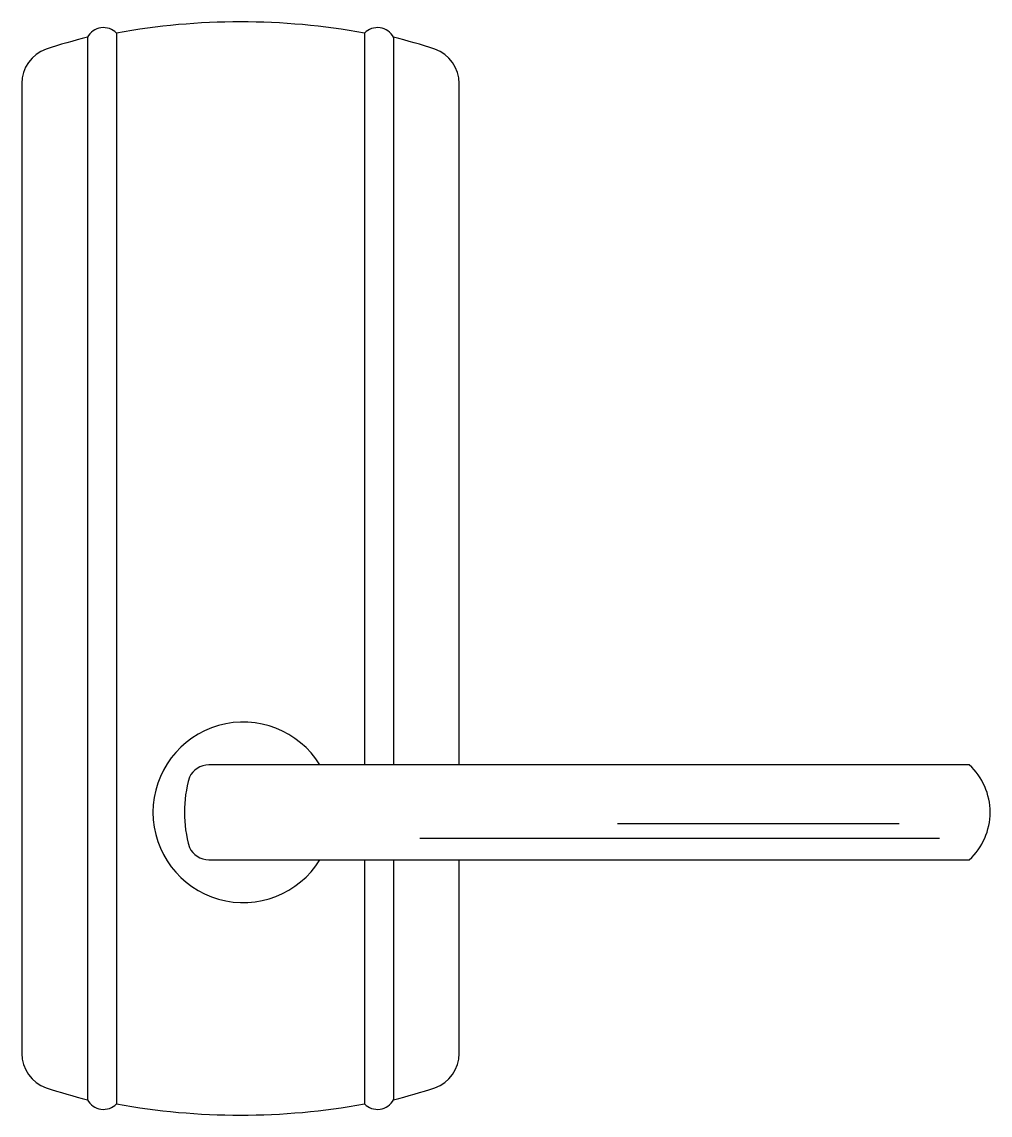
# Model space of a CAD drawing. Header units: metres. Extents: x 1593 to 1726, y 1383 to 1533.
import ezdxf

# ---------------------------------------------------------------- set-up
doc = ezdxf.new("R2010")
doc.units = ezdxf.units.M
doc.layers.add('3', color=3, linetype='Continuous')
doc.layers.add('7', color=7, linetype='Continuous')

msp = doc.modelspace()

# ---------------------------------------------------------------- linework, layer by layer
at = {"layer": '3'}
for p, q in [((1601.67, 1530.45), (1601.67, 1384.69)), ((1605.67, 1531.03), (1605.67, 1384.11)), ((1639.67, 1531.03), (1639.67, 1430.62)), ((1643.67, 1530.45), (1643.67, 1430.62)), ((1674.41, 1422.57), (1713.05, 1422.57)), ((1647.27, 1420.56), (1718.59, 1420.56)), ((1639.67, 1417.62), (1639.67, 1384.11)), ((1643.67, 1417.62), (1643.67, 1384.69))]:
    msp.add_line(p, q, dxfattribs=at)
at = {"layer": '7'}
msp.add_lwpolyline([(1652.67, 1430.62), (1652.67, 1524.09, 0.32), (1649.33, 1528.81, 0.02), (1643.67, 1530.45, 0.5), (1639.67, 1531.03, 0.09), (1605.67, 1531.03, 0.5), (1601.67, 1530.45, 0.02), (1596, 1528.81, 0.32), (1592.67, 1524.09), (1592.67, 1391.05, 0.32), (1596, 1386.34, 0.02), (1601.67, 1384.69, 0.5), (1605.67, 1384.11, 0.09), (1639.67, 1384.11, 0.5), (1643.67, 1384.69, 0.02), (1649.33, 1386.34, 0.32), (1652.67, 1391.05), (1652.67, 1417.62)], format="xyb", dxfattribs=at)
msp.add_lwpolyline([(1615.65, 1419.31, 0.28), (1618.31, 1417.62), (1722.67, 1417.62, 0.44), (1722.67, 1430.62), (1618.31, 1430.62, 0.28), (1615.65, 1428.93, 0.14)], format="xyb", close=True, dxfattribs=at)
msp.add_arc((1623.04, 1424.12), 12.38, 31.68, 328.32, dxfattribs=at)

doc.saveas('drawing.dxf')
